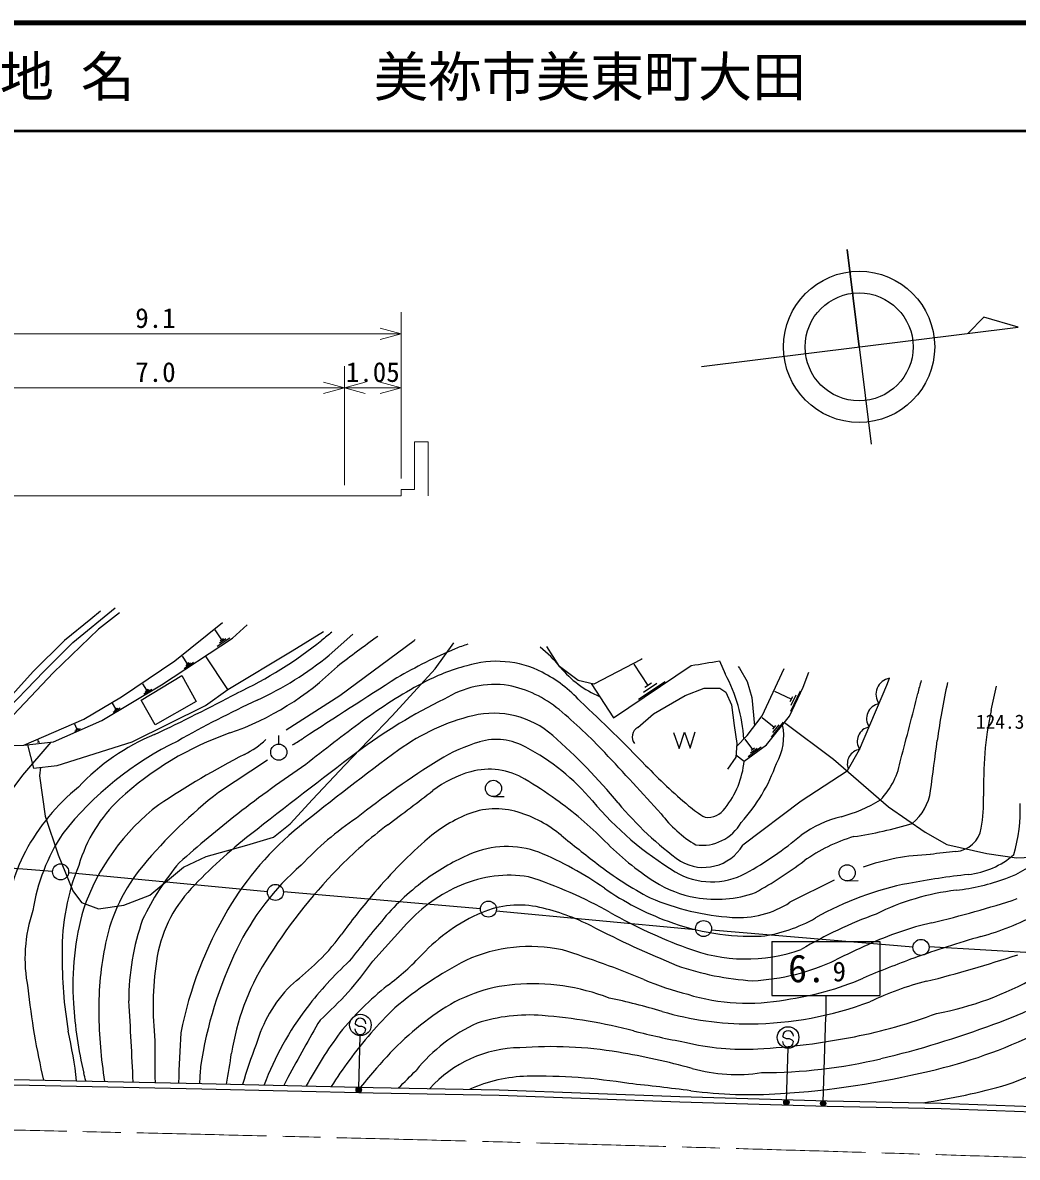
# Model space of a CAD drawing. Units: millimetres, scale not verified, with parts at other scales. Extents: x -376799949 to 680000, y -982173217 to 380000.
# Drawn here: x 372491 to 464589, y 274969 to 380000 of the extents above; entities that cross this region are included whole.
import ezdxf
from ezdxf.enums import TextEntityAlignment as Align

# ---------------------------------------------------------------- set-up
doc = ezdxf.new("R2010")
doc.units = ezdxf.units.MM
doc.header["$LTSCALE"] = 1000
doc.header["$PDMODE"] = 32
doc.header["$PDSIZE"] = 500
doc.linetypes.add('CHAIN', pattern=[18.5, 12, -1.5, 3.5, -1.5])
for name, color, linetype, lineweight in [('M-BGD', 7, 'Continuous', 25), ('M-BMK', 2, 'CHAIN', 13), ('M-STR-HTXT', 7, 'Continuous', 13), ('M-STR-STRC', 7, 'Continuous', 25), ('M-TTL', 2, 'Continuous', 140), ('M-TTL-LINE', 7, 'Continuous', 50)]:
    doc.layers.add(name, color=color, linetype=linetype, lineweight=lineweight)
doc.layers.add('M-TTL-TXT', color=7, linetype='Continuous')
doc.styles.add('ＭＳ ゴシック', font='')
doc.styles.get('ＭＳ ゴシック').set_extended_font_data('MS Gothic')

msp = doc.modelspace()

# ---------------------------------------------------------------- linework, layer by layer
at = {"layer": 'M-BGD'}
for p, q in [((390935, 322871), (390300, 323802)), ((391676, 323035), (390512, 322241)), ((391306, 322953), (390723, 322556)), ((391081, 322970), (390790, 322771)), ((403058, 323396), (400870, 321465)), ((387751, 320657), (387285, 321359)), ((388306, 320772), (387428, 320191)), ((388028, 320715), (387590, 320424)), ((387860, 320730), (387641, 320584)), ((430417, 318655), (429098, 320617)), ((437014, 320942), (437551, 319711)), ((383986, 318211), (383630, 318806)), ((384447, 318285), (383703, 317840)), ((384216, 318248), (383844, 318025)), ((384079, 318266), (383893, 318155)), ((431973, 318988), (429520, 317340)), ((431195, 318821), (429969, 317997)), ((430724, 318861), (430110, 318449)), ((443655, 317364), (442128, 318095)), ((443769, 317602), (443540, 317125)), ((444493, 318135), (443580, 316227)), ((444074, 317750), (443617, 316796)), ((381112, 316477), (380800, 317004)), ((381520, 316540), (380861, 316150)), ((381316, 316509), (380986, 316314)), ((381194, 316526), (381030, 316428)), ((442074, 314767), (440958, 315660)), ((442911, 315242), (441795, 313847)), ((377818, 314640), (377277, 314401)), ((377499, 314629), (377308, 315061)), ((377659, 314634), (377388, 314515)), ((377567, 314659), (377432, 314599)), ((442492, 315004), (441935, 314307)), ((442213, 314942), (441935, 314593)), ((374075, 313396), (373852, 313371)), ((373964, 313384), (373938, 313606)), ((396199, 313223), (396195, 314023)), ((440102, 312726), (439399, 313689)), ((440879, 312924), (439675, 312046)), ((440491, 312825), (439888, 312386)), ((440252, 312836), (439951, 312616)), ((395168, 311731), (390627, 308752)), ((416085, 308367), (417085, 308369)), ((356823, 302931), (375266, 301455)), ((376745, 301336), (395158, 299566)), ((447632, 300633), (443541, 298576)), ((448864, 300552), (449863, 300590)), ((396633, 299586), (414874, 298013)), ((416336, 297780), (434798, 296050)), ((404914, 293117), (408070, 296607)), ((436270, 296041), (454932, 294464)), ((456408, 294494), (484319, 292813))]:
    msp.add_line(p, q, dxfattribs=at)
for points in [[(449940, 349992), (448819, 358990), (451063, 340979)], [(435332, 348173), (464668, 351827), (461484, 352751), (460033, 351250)], [(367251, 282271), (366308, 285763), (364835, 292209), (364093, 297813), (364120, 304029), (365268, 308667), (367406, 312705), (370420, 315732), (374440, 319932), (377140, 322626), (381051, 325821)], [(379709, 325528), (378793, 324799), (376365, 322806), (373472, 319951), (369895, 315989), (367151, 313485), (366079, 312614), (364416, 309310), (363805, 307696), (363219, 305131), (362889, 302758), (362877, 298319), (363393, 293695), (365038, 286031), (366008, 282298)], [(381459, 325363), (379503, 323847), (375356, 319851), (369990, 314223), (369293, 313267), (369757, 313030), (372594, 313128), (378160, 315539), (381636, 317582), (386587, 320921), (390979, 324481)], [(372594, 313128), (375356, 313441), (379820, 315417), (385357, 318697), (391904, 323038), (393275, 324272)], [(391495, 318261), (397434, 321860), (400348, 323636)], [(374147, 311071), (374050, 310294), (374581, 306544), (375765, 302963), (377128, 299640), (377943, 298561), (379516, 297967), (381842, 298302), (384261, 299242), (387390, 301833), (389492, 302813), (393232, 303864), (395708, 304605), (397251, 305835), (399332, 308079), (402310, 311274), (406713, 315827), (410696, 320178), (412408, 322581)], [(396903, 314532), (401869, 317733), (408731, 322805)], [(429867, 321119), (429764, 321056), (425386, 318773), (423940, 319111), (422197, 320406), (421037, 322259)], [(372930, 313166), (373492, 311002), (375678, 311234), (382642, 313436), (389413, 316807), (391495, 318261), (389420, 321391)], [(425121, 318835), (427204, 315663), (434400, 320499)], [(438740, 320406), (438880, 320235), (439565, 319015), (440007, 317540), (440262, 314917)], [(438534, 312229), (439297, 311646), (441375, 313162), (443487, 315802), (444766, 318475), (445290, 319892)], [(438600, 312993), (439562, 314003), (440963, 315830), (443004, 320213)], [(448845, 310725), (449991, 312733), (452495, 318680), (452747, 319321)], [(429441, 314751), (430902, 316023), (433846, 317732), (435596, 318403), (437046, 318404), (437590, 318014), (438120, 316866), (438385, 314948), (438626, 313283), (438514, 312004), (437744, 310884)], [(443024, 315223), (447578, 311829), (452662, 307398), (456070, 305054), (458065, 303937), (461779, 303088), (464513, 302694), (469381, 302895), (472647, 302644), (475274, 302296), (477547, 302739), (479182, 304335), (480816, 307499), (481700, 311532), (481890, 317191), (481887, 317223)], [(432765, 314305), (433292, 312814), (433765, 314323), (434292, 312833), (434765, 314341)], [(375103, 313412), (372487, 310331), (371039, 308424)], [(448845, 310725), (444560, 307931), (439174, 303852)], [(174703, 282992), (174687, 283492), (182806, 283738), (192124, 283792), (208236, 284032), (230629, 284151), (263146, 284060), (283358, 283760), (302774, 283511), (325423, 282995), (346277, 282756), (365833, 282302), (389087, 281804), (404949, 281441), (416615, 281222), (433346, 280612), (446995, 280200), (457541, 279992), (469424, 279554), (483677, 279068), (492491, 278817), (498788, 278993)], [(174703, 282992), (182815, 283238), (192129, 283292), (208241, 283532), (230629, 283651), (263142, 283560), (283351, 283261), (302765, 283011), (325415, 282495), (346269, 282256), (365822, 281802), (389076, 281304), (404939, 280941), (416601, 280722), (433329, 280112), (446983, 279700), (457526, 279492), (469407, 279055), (483661, 278569), (492491, 278317), (499302, 278507)]]:
    msp.add_lwpolyline(points, dxfattribs=at)
msp.add_lwpolyline([(383461, 317295), (387232, 319567), (388563, 317169), (384763, 314994)], close=True, dxfattribs=at)
for centre, radius in [((449940, 349992), 7000), ((449940, 349992), 5000), ((396203, 312473), 750), ((416083, 309117), 750), ((376005, 301395), 742), ((448835, 301302), 750), ((395897, 299495), 742), ((415613, 297949), 742), ((435535, 296142), 742), ((455672, 294402), 742)]:
    msp.add_circle(centre, radius, dxfattribs=at)
for centre, radius, start, end in [((522512, 169368), 196248, 128.21113, 128.55716), ((375324, 354030), 39896, 295.23834, 308.55716), ((651815, -11894), 415959, 126.33392, 126.97557), ((415401, 314403), 10727, 127.70971, 128.44129), ((417752, 309482), 13597, 107.2474, 112.56218), ((381465, 345001), 30505, 294.69043, 309.50429), ((431330, 277591), 48259, 112.92205, 120.08089), ((413160, 312935), 11749, 39.12866, 51.96038), ((382920, 339496), 26724, 289.12919, 314.42858), ((418433, 302098), 18990, 104.73294, 118.15849), ((416369, 311581), 9303, 62.93135, 107.29452), ((429519, 326244), 9340, 219.12866, 247.29552), ((427527, 369047), 49032, 278.05837, 281.156), ((1663879, -1641153), 2328725, 122.66099, 122.91392), ((415002, 308906), 12307, 42.23668, 62.93135), ((424736, 312829), 14547, 3.36473, 28.23706), ((453020, 317823), 1516, 100.49477, 214.57473), ((453621, 320111), 1185, 221.73846, 222.24062), ((430542, 279476), 44649, 118.15849, 126.56975), ((416235, 309856), 8880, 82.02788, 122.10868), ((415375, 308239), 10620, 50.29044, 78.6432), ((485406, 310699), 30888, 164.2178, 166.48225), ((519500, 305309), 62868, 167.49843, 172.45947), ((343493, 343547), 121763, 347.09095, 348.16879), ((306989, 478410), 181753, 295.30887, 298.00669), ((433133, 232618), 93187, 114.69043, 119.77916), ((432334, 274238), 47901, 115.76134, 127.09429), ((281212, 359788), 179123, 344.47072, 346.48225), ((392135, 280255), 46996, 43.21657, 50.29044), ((320046, 204891), 153098, 44.00646, 47.17563), ((452043, 315580), 1409, 101.10469, 213.23212), ((487698, 310496), 26181, 167.09095, 175.89328), ((557117, 108854), 257094, 126.56975, 128.03936), ((418678, 297136), 19246, 103.55125, 126.12455), ((416107, 307804), 8273, 48.60294, 103.55125), ((392478, 295319), 20335, 112.52779, 136.80974), ((401201, 286791), 29062, 109.12919, 132.77289), ((429938, 313870), 1012, 119.42949, 216.9702), ((437978, 313945), 4983, 329.68462, 12.2558), ((451123, 313478), 1355, 100.98437, 213.35244), ((399880, 286398), 30070, 115.67746, 141.95659), ((388969, 320214), 8932, 297.05933, 312.60606), ((383434, 337060), 27727, 300.39854, 302.91392), ((419242, 298469), 15604, 106.51684, 121.74176), ((416362, 308179), 5477, 60.14168, 106.51684), ((384695, 272170), 55776, 39.66228, 48.60294), ((-2498904, 704862), 2981866, 352.36899, 352.45947), ((428667, 242501), 78333, 117.05933, 123.8013), ((831169, -253226), 709179, 127.09429, 128.10054), ((541058, 129463), 226831, 126.12455, 129.06283), ((409596, 294850), 20420, 39.97911, 62.29603), ((121794, 26241), 417950, 42.16085, 43.21657), ((450205, 311392), 1358, 99.0753, 201.47615), ((507644, 309064), 46178, 175.89328, 180.81848), ((475745, 198739), 136438, 124.38315, 127.65214), ((451996, 245522), 77864, 121.74176, 128.60475), ((415687, 304478), 6416, 58.9159, 105.45578), ((470227, 349952), 55702, 224.00646, 229.62743), ((431050, 312450), 8286, 321.45287, 354.43502), ((427438, 316585), 15712, 317.52611, 340.84572), ((446907, 312909), 6973, 315.85849, 351.10799), ((416707, 300790), 10241, 105.45578, 127.48848), ((395651, 271243), 45223, 54.59201, 58.9159), ((389992, 294074), 19550, 129.13815, 151.89946), ((113072, 696659), 488664, 306.87364, 307.48848), ((451928, 309511), 4668, 308.99742, 352.36899), ((390543, 298311), 13367, 132.77289, 164.00804), ((419524, 271923), 46812, 128.11892, 140.05334), ((401902, 280035), 34435, 44.65656, 54.59201), ((448730, 327663), 30651, 219.97911, 238.94641), ((451509, 327566), 31016, 219.66228, 234.28743), ((444950, 319329), 13251, 284.4866, 301.68831), ((444436, 308161), 17037, 350.78181, 0.81848), ((397481, 291291), 20478, 127.23728, 161.021), ((457045, 223927), 105074, 127.96911, 131.81168), ((419016, 293831), 13951, 112.8183, 131.7709), ((416308, 300268), 6967, 72.79524, 112.8183), ((414880, 295656), 11795, 50.67244, 72.79524), ((440513, 313476), 11147, 216.95119, 239.26343), ((440681, 315202), 10089, 229.62743, 240.23603), ((435927, 308354), 1926, 262.42916, 326.36694), ((449801, 307199), 15068, 343.77327, 2.00713), ((418907, 282947), 28084, 123.48287, 137.24983), ((430039, 274094), 39568, 126.87364, 135.75419), ((435403, 308008), 4154, 261.87739, 330.70483), ((451079, 295607), 11250, 104.4866, 125.3725), ((444161, 340508), 36242, 278.37358, 287.17838), ((390961, 295117), 17726, 146.38782, 171.21492), ((423995, 266052), 49300, 128.10054, 136.72468), ((416239, 283256), 28760, 129.06283, 149.38314), ((508209, 409571), 135470, 230.67244, 232.46565), ((424413, 328668), 31254, 298.77978, 310.15285), ((453606, 290366), 14882, 106.26019, 126.03289), ((458714, 305844), 2572, 273.96137, 350.78181), ((442747, 267263), 49574, 131.7709, 139.95592), ((417332, 295074), 8660, 70.05839, 113.29096), ((445806, 323417), 27287, 224.65656, 237.14821), ((435541, 306053), 4247, 239.79426, 328.79033), ((386226, 296085), 15280, 151.89946, 178.40309), ((422211, 283742), 20998, 113.29096, 125.86727), ((407227, 272242), 33614, 55.29299, 67.13886), ((457077, 282799), 20193, 91.53608, 109.59313), ((460388, 281659), 21671, 93.96137, 100.24154), ((459224, 308800), 7695, 276.21259, 310.95304), ((459677, 311225), 11132, 290.18295, 310.7713), ((396407, 294234), 20260, 157.47766, 181.05038), ((396144, 291505), 16316, 140.05334, 168.37657), ((406021, 286216), 24878, 139.89183, 154.36503), ((414105, 283705), 24195, 130.83739, 154.19935), ((437588, 266741), 50107, 135.75419, 148.27296), ((447005, 329907), 35010, 232.46565, 242.04322), ((419122, 337171), 43255, 299.36359, 306.50132), ((423019, 282623), 22378, 125.86727, 139.75303), ((417580, 289515), 11562, 81.31109, 112.89182), ((406179, 260664), 42372, 60.71911, 71.92353), ((436612, 309285), 10428, 237.46978, 260.0312), ((436302, 307024), 6559, 238.94641, 298.77978), ((467613, 231741), 69819, 96.21259, 100.79243), ((456667, 319414), 19856, 276.54126, 290.18295), ((397082, 291392), 12335, 136.72468, 171.95356), ((418610, 287076), 14210, 112.89182, 137.87663), ((441295, 321429), 26220, 235.29299, 249.8153), ((436697, 309768), 10918, 260.0312, 289.44859), ((459739, 273049), 27767, 100.79243, 119.88553), ((461468, 277544), 22287, 96.54126, 116.51644), ((454169, 257663), 64494, 139.95592, 143.9984), ((418437, 289558), 8762, 77.26916, 113.26099), ((439837, 320973), 23855, 247.19781, 265.99765), ((438779, 305846), 8691, 265.99765, 303.22277), ((435326, 387733), 93516, 283.19596, 288.2355), ((386508, 293368), 13804, 161.16539, 191.34594), ((403155, 290865), 26022, 164.19924, 183.6294), ((422525, 279536), 36064, 149.38314, 168.87205), ((421466, 282512), 16431, 113.26099, 136.82459), ((415845, 278084), 20525, 62.95071, 77.26916), ((451077, 340734), 49427, 240.71911, 249.73012), ((465429, 259138), 40794, 109.93837, 120.72826), ((453819, 321703), 27322, 285.72522, 297.49741), ((404807, 289502), 22494, 160.58508, 180.15703), ((496028, 220824), 118031, 139.75303, 142.22916), ((474292, 392550), 107999, 242.95071, 247.56172), ((440090, 318150), 22726, 249.8153, 271.95568), ((439192, 308802), 13469, 277.1374, 299.88553), ((463721, 266636), 30865, 103.19596, 114.82304), ((386874, 306558), 18688, 312.56663, 323.9984), ((485290, 209929), 88798, 105.72522, 109.93651), ((410176, 288618), 30642, 168.37657, 180.44683), ((426615, 277658), 38089, 154.19935, 171.37819), ((419465, 280112), 14372, 77.88239, 114.42678), ((394899, 206630), 91776, 67.50356, 72.5097), ((439488, 308576), 15248, 248.71563, 289.52564), ((569588, 37759), 283040, 114.82304, 115.48671), ((417208, 293369), 41060, 179.31198, 189.42439), ((414803, 288887), 30232, 171.95356, 185.97062), ((414383, 281088), 22825, 148.27296, 171.11281), ((426063, 267945), 34324, 132.82996, 142.49949), ((378238, 312185), 32790, 311.63629, 324.44369), ((391216, 310894), 25048, 306.94819, 316.82459), ((430812, 260249), 37210, 117.6898, 129.8934), ((439125, 311444), 20149, 272.73254, 295.48671), ((486075, 207764), 91101, 109.93651, 113.12036), ((428640, 401368), 113496, 284.04472, 288.48441), ((359947, 335876), 58495, 309.65995, 312.56663), ((441674, 317392), 26123, 250.77051, 266.51436), ((419275, 276452), 14563, 94.79345, 125.29219), ((419703, 271354), 19679, 68.88072, 94.79345), ((442124, 320661), 31647, 247.50356, 255.24994), ((439246, 317445), 28159, 277.94265, 293.12036), ((462850, 264612), 27474, 104.04472, 115.68414), ((451756, 317063), 29268, 280.55442, 299.77217), ((453784, 313340), 27435, 288.33116, 307.70248), ((443247, 298147), 70672, 186.08793, 193.10944), ((406552, 281796), 12955, 135.69895, 163.84649), ((424569, 268087), 29225, 128.7598, 140.9681), ((439642, 308634), 19396, 253.29236, 280.38051), ((415072, 291621), 37964, 183.6294, 193.47707), ((88000, 269852), 294964, 2.34878, 3.80772), ((420835, 271957), 27735, 142.49949, 159.49543), ((413873, 227965), 63083, 73.57921, 78.1815), ((439647, 319523), 32198, 270.41389, 290.53764), ((421267, 288705), 41733, 180.44683, 189.24916), ((434313, 260687), 39231, 134.23008, 143.65326), ((427002, 265076), 28314, 124.75395, 140.17817), ((419371, 272573), 15571, 85.46818, 107.94889), ((416711, 239017), 49232, 75.46733, 85.46818), ((439676, 315517), 28192, 253.57921, 270.41389), ((439929, 334514), 49317, 281.19066, 290.39747), ((545739, 202529), 168770, 149.69996, 151.76864), ((421055, 273156), 15637, 114.49243, 140.89548), ((431969, 368247), 86485, 283.3573, 290.61018), ((333477, 276902), 44310, 6.67474, 12.70311), ((526082, 284319), 141354, 179.42314, 180.9817), ((476750, 280183), 89832, 175.97028, 178.93685), ((435602, 261649), 41895, 143.63229, 151.58836), ((445366, 349558), 64963, 255.46733, 259.75255), ((436834, 350158), 65263, 273.27929, 281.19066), ((445642, 329851), 48128, 282.97247, 295.7201), ((455947, 304749), 24292, 288.45704, 310.48818), ((430434, 270961), 39090, 158.3234, 164.02741), ((418668, 273684), 11428, 90.69483, 137.91762), ((421355, 246640), 38574, 80.6006, 94.20094), ((416875, 219572), 66010, 74.5254, 80.6006), ((439312, 308094), 23127, 256.23578, 273.11069), ((168738, 319499), 225805, 350.37694, 351.11281), ((436251, 259261), 41637, 143.65326, 147.66783), ((440888, 330686), 47881, 270.02712, 283.3573), ((302112, 264550), 78196, 12.92075, 13.47707), ((510292, 275134), 121614, 176.1181, 176.85373), ((445475, 247456), 53812, 138.36483, 140.79896), ((346570, 344123), 87301, 314.06867, 315.57876), ((438597, 298037), 15406, 254.5254, 278.63641), ((437404, 362143), 81449, 273.69146, 283.52001), ((423563, 268126), 30098, 151.76864, 153.3397), ((419484, 268773), 13698, 91.17531, 114.14856), ((420256, 231177), 51303, 80.61617, 91.17531), ((406062, 61835), 221112, 82.64629, 84.14445), ((447990, 335247), 55780, 278.10943, 286.29226), ((439876, 323840), 43066, 262.64629, 273.69146)]:
    msp.add_arc(centre, radius, start, end, dxfattribs=at)
at = {"layer": 'M-BMK'}
msp.add_arc((175217, -8720365), 9000000, 87.77582, 89.20189, dxfattribs=at)
at = {"layer": 'M-STR-HTXT'}
for p, q in [((407534, 337794), (407534, 353194)), ((362034, 351194), (407534, 351194)), ((407534, 351194), (405602, 351712)), ((405602, 350676), (407534, 351194)), ((402284, 337194), (402284, 348194)), ((402284, 346194), (400352, 346712)), ((404215, 346712), (402284, 346194)), ((407534, 346194), (405602, 346712)), ((367284, 346194), (402284, 346194)), ((400352, 345676), (402284, 346194)), ((402284, 346194), (407534, 346194)), ((402284, 346194), (404215, 345676)), ((405602, 345676), (407534, 346194)), ((408784, 336794), (408784, 341194)), ((408784, 341194), (410034, 341194)), ((410034, 336194), (410034, 341194)), ((362034, 336194), (407534, 336194)), ((407534, 336194), (407534, 336794)), ((407534, 336794), (408784, 336794))]:
    msp.add_line(p, q, dxfattribs=at)
at = {"layer": 'M-STR-STRC'}
for p, q in [((441854, 294958), (451854, 294958)), ((441854, 294958), (441854, 289958)), ((451854, 294958), (451854, 289958)), ((441854, 289958), (451854, 289958)), ((446854, 289958), (446854, 287958)), ((446617, 280111), (446854, 287958)), ((403362, 287230), (403263, 287348)), ((403607, 287091), (403362, 287230)), ((403908, 287089), (403607, 287091)), ((404153, 286977), (403908, 287089)), ((404259, 286840), (404153, 286977)), ((403613, 281371), (403736, 286220)), ((442962, 286073), (442862, 286191)), ((443207, 285933), (442962, 286073)), ((443507, 285931), (443207, 285933)), ((443752, 285819), (443507, 285931)), ((443858, 285683), (443752, 285819)), ((443217, 280214), (443361, 285062))]:
    msp.add_line(p, q, dxfattribs=at)
for centre, radius in [((403762, 287219), 1000), ((443361, 286062), 1000), ((403610, 281221), 150), ((403610, 281221), 120), ((403610, 281221), 90), ((403610, 281221), 60), ((403610, 281221), 30), ((443212, 280064), 150), ((443212, 280064), 120), ((443212, 280064), 90), ((443212, 280064), 60), ((443212, 280064), 30), ((446612, 279961), 150), ((446612, 279961), 120), ((446612, 279961), 90), ((446612, 279961), 60), ((446612, 279961), 30)]:
    msp.add_circle(centre, radius, dxfattribs=at)
for centre, start, end in [((403763, 287344), 359.55488, 179.55488), ((403759, 286844), 179.55488, 359.55488), ((443358, 285687), 179.55488, 359.55488), ((443362, 286187), 359.55488, 179.55488)]:
    msp.add_arc(centre, 500, start, end, dxfattribs=at)
for p in [(403610, 281221), (443212, 280064), (446612, 279961)]:
    msp.add_point(p, dxfattribs=at)
at = {"layer": 'M-TTL'}
msp.add_line((680000, 380000), (40000, 380000), dxfattribs=at)
at = {"layer": 'M-TTL-LINE'}
msp.add_line((40000, 370000), (680000, 370000), dxfattribs=at)

# ---------------------------------------------------------------- texts
at = {"layer": 'M-BGD', "style": 'ＭＳ ゴシック'}
msp.add_text('124.3', height=1320, dxfattribs=at).set_placement((460755, 314240), align=Align.BOTTOM_LEFT)
at = {"layer": 'M-STR-HTXT', "style": 'ＭＳ ゴシック'}
for s, p in [('9.1', (384784, 351194)), ('7.0', (384784, 346194)), ('1.05', (404909, 346194))]:
    msp.add_text(s, height=1833, dxfattribs=at).set_placement(p, align=Align.BOTTOM_CENTER)
at = {"layer": 'M-STR-STRC', "style": 'ＭＳ ゴシック'}
msp.add_text('6.', height=2566, dxfattribs=at).set_placement((446854, 292458), align=Align.MIDDLE_RIGHT)
msp.add_text('9', height=1833, dxfattribs=at).set_placement((448104, 290708), align=Align.BOTTOM_CENTER)
at = {"layer": 'M-TTL-TXT', "style": 'ＭＳ ゴシック'}
for s, p in [('地 名', (370380, 375000)), ('美祢市美東町大田', (405024, 375000))]:
    msp.add_text(s, height=3666, dxfattribs=at).set_placement(p, align=Align.MIDDLE_LEFT)

doc.saveas('drawing.dxf')
